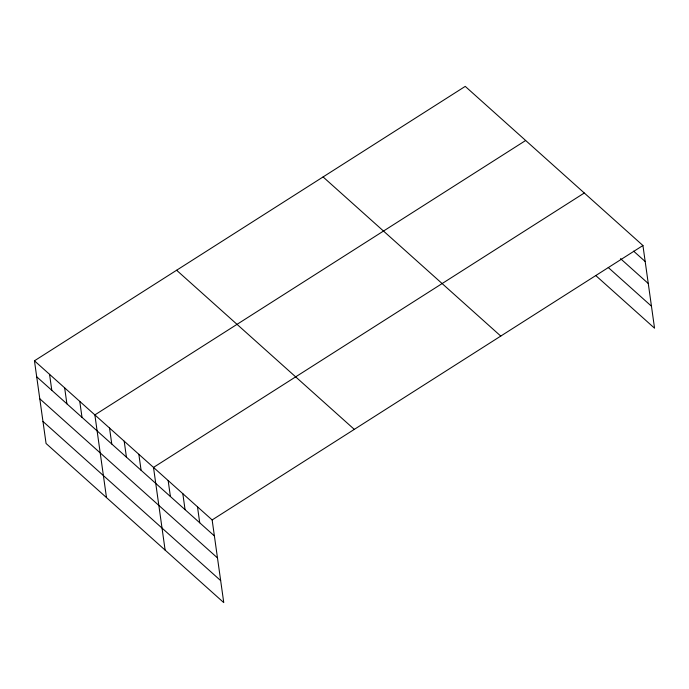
<?xml version="1.0" encoding="UTF-8"?>
<svg xmlns="http://www.w3.org/2000/svg" width="689" height="689" viewBox="0 0 689 689"><rect width="100%" height="100%" fill="white"/><g stroke="black" fill="none" stroke-linecap="round" stroke-linejoin="round"><path stroke-width="1.03" d="M34.45 360.803L212.143 519.937L223.761 602.617L46.068 443.483L34.45 360.803L465.239 86.383L642.932 245.517L654.55 328.197L595.916 275.686M525.655 140.496L94.867 414.907L106.485 497.587M584.289 193.006L153.501 467.418L165.119 550.098M212.143 519.937L642.932 245.517M633.604 251.141L645.18 261.501M620.496 258.633L648.271 283.515M608.249 267.496L651.458 306.192M323.081 176.944L500.765 336.077M176.608 270.243L354.301 429.376M36.698 376.78L214.382 535.913M39.79 398.793L217.483 557.926M42.976 421.47L220.669 580.603M197.485 506.803L199.724 522.787M182.818 493.677L185.065 509.662M168.159 480.552L170.407 496.528M138.842 454.292L141.09 470.268M124.184 441.167L126.431 457.143M109.525 428.033L111.773 444.017M79.76 401.377L82.008 417.362M64.654 387.855L66.902 403.832M49.556 374.325L51.796 390.31"/></g></svg>
